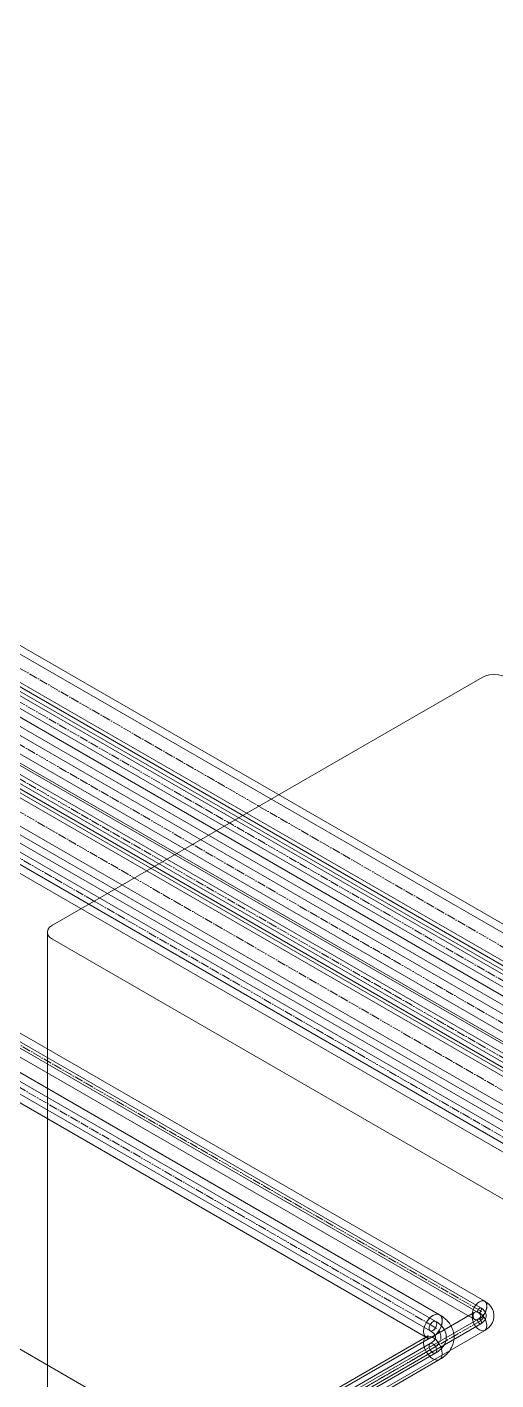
# Model space of a CAD drawing. Header units: millimetres. Extents: x -88595 to 880822, y -1054509 to -148035.
# Drawn here: x 392059 to 392607, y -311780 to -310198 of the extents above; entities that cross this region are included whole.
import ezdxf

# ---------------------------------------------------------------- set-up
doc = ezdxf.new("R2010")
doc.units = ezdxf.units.MM
doc.linetypes.add('$12$ADSK_Осевая', pattern=[14, 10, -2, 0, -2])
doc.linetypes.add('$13$ADSK_Осевая', pattern=[14, 10, -2, 0, -2])
for name, color, linetype, lineweight in [('Изоляция', 7, 'Continuous', 18), ('Оборудование', 7, 'Continuous', 18), ('Трубопровод', 7, 'Continuous', 18), ('Трубопроводы', 7, 'Continuous', 18)]:
    doc.layers.add(name, color=color, linetype=linetype, lineweight=lineweight)

# ---------------------------------------------------------------- blocks, each defined once
blk = doc.blocks.new('$0$ADSK_Наружный блок кондиционера сплит-системы1 - AV16IMVEV-4475072-В_ОВ3_4')
at = {"layer": 'Оборудование'}
for p, q in [((20142.1, 12931.6), (19640, 12641.8)), ((19634.2, 12633.6), (19634.2, 11261.9)), ((19640, 12625.4), (20304.7, 12241.7))]:
    blk.add_line(p, q, dxfattribs=at)
for points in [[(20170.3, 12931.6, 0), (20166.2, 12933.5, 0), (20161.4, 12934.6, 0), (20156.2, 12935, 0), (20151, 12934.6, 0), (20146.2, 12933.5, 0), (20142.1, 12931.6, 0)], [(19640, 12641.8, 0), (19636.8, 12639.4, 0), (19634.8, 12636.6, 0), (19634.2, 12633.6, 0), (19634.8, 12630.6, 0), (19636.8, 12627.8, 0), (19640, 12625.4, 0)]]:
    blk.add_polyline3d(points, dxfattribs=at)
blk = doc.blocks.new('$0$ADSK_Наружный блок кондиционера сплит-системы1 - AS18TL5HRA-A-4475071-В_ОВ3_4')
at = {"layer": 'Оборудование'}
blk.add_line((18954.1, 12520.1), (18416.7, 12830.3), dxfattribs=at)
blk = doc.blocks.new('$0$ADSK_МедьПайка_Отвод-гнутая труба - Отвод _гнутая труба_-V40-В_ОВ3_4')
at = {"layer": 'Трубопроводы', "color": 190, "true_color": 0x8000ff}
for points in [[(-8179.7, 9171.6, 0), (-8179.7, 9172.3, 0), (-8179.4, 9173, 0), (-8179.1, 9173.8, 0), (-8178.6, 9174.5, 0), (-8178.1, 9175, 0), (-8177.5, 9175.5, 0), (-8176.9, 9175.7, 0), (-8176.4, 9175.8, 0), (-8175.9, 9175.6, 0), (-8175.6, 9175.3, 0), (-8175.3, 9174.8, 0), (-8175.3, 9174.2, 0)], [(-8175.3, 9174.2, 0), (-8175.3, 9173.4, 0), (-8175.6, 9172.7, 0), (-8175.9, 9171.9, 0), (-8176.4, 9171.3, 0), (-8176.9, 9170.7, 0), (-8177.5, 9170.3, 0), (-8178.1, 9170, 0), (-8178.6, 9170, 0), (-8179.1, 9170.1, 0), (-8179.4, 9170.4, 0), (-8179.7, 9170.9, 0), (-8179.7, 9171.6, 0)], [(-8175.3, 9158.6, 0), (-8175.3, 9159.3, 0), (-8175.6, 9160.1, 0), (-8175.9, 9160.8, 0), (-8176.4, 9161.5, 0), (-8176.9, 9162.1, 0), (-8177.5, 9162.5, 0), (-8178.1, 9162.7, 0), (-8178.6, 9162.8, 0), (-8179.1, 9162.6, 0), (-8179.4, 9162.3, 0), (-8179.7, 9161.8, 0), (-8179.7, 9161.2, 0)], [(-8179.7, 9161.2, 0), (-8179.7, 9160.5, 0), (-8179.4, 9159.7, 0), (-8179.1, 9159, 0), (-8178.6, 9158.3, 0), (-8178.1, 9157.7, 0), (-8177.5, 9157.3, 0), (-8176.9, 9157.1, 0), (-8176.4, 9157, 0), (-8175.9, 9157.1, 0), (-8175.6, 9157.5, 0), (-8175.3, 9158, 0), (-8175.3, 9158.6, 0)], [(-8176, 9166.4, 0), (-8176, 9166.5, 0), (-8176.1, 9166.7, 0), (-8176.1, 9166.8, 0), (-8176.1, 9167, 0), (-8176.2, 9167.1, 0), (-8176.2, 9167.3, 0), (-8176.3, 9167.5, 0), (-8176.4, 9167.7, 0), (-8176.5, 9167.9, 0), (-8176.7, 9168.1, 0), (-8176.8, 9168.3, 0), (-8177, 9168.5, 0), (-8177.2, 9168.7, 0), (-8177.4, 9168.9, 0), (-8177.7, 9169.1, 0), (-8177.9, 9169.3, 0), (-8178.2, 9169.6, 0), (-8178.5, 9169.8, 0), (-8178.9, 9170, 0), (-8179.1, 9170.1, 0)], [(-8176, 9166.4, 0), (-8176, 9166.2, 0), (-8176.1, 9166.1, 0), (-8176.1, 9165.9, 0), (-8176.1, 9165.8, 0), (-8176.2, 9165.6, 0), (-8176.2, 9165.4, 0), (-8176.3, 9165.3, 0), (-8176.4, 9165.1, 0), (-8176.5, 9164.9, 0), (-8176.7, 9164.7, 0), (-8176.8, 9164.5, 0), (-8177, 9164.3, 0), (-8177.2, 9164.1, 0), (-8177.4, 9163.8, 0), (-8177.7, 9163.6, 0), (-8177.9, 9163.4, 0), (-8178.2, 9163.2, 0), (-8178.5, 9163, 0), (-8178.9, 9162.8, 0), (-8179.1, 9162.6, 0)], [(-8169.7, 9166.4, 0), (-8169.7, 9167, 0), (-8169.8, 9167.5, 0), (-8169.9, 9168.1, 0), (-8170, 9168.7, 0), (-8170.2, 9169.2, 0), (-8170.4, 9169.8, 0), (-8170.6, 9170.3, 0), (-8170.9, 9170.8, 0), (-8171.2, 9171.3, 0), (-8171.5, 9171.8, 0), (-8171.9, 9172.3, 0), (-8172.3, 9172.7, 0), (-8172.7, 9173.2, 0), (-8173.1, 9173.6, 0), (-8173.6, 9174, 0), (-8174.1, 9174.4, 0), (-8174.5, 9174.7, 0), (-8175, 9175.1, 0), (-8175.6, 9175.4, 0), (-8175.9, 9175.6, 0)], [(-8169.7, 9166.4, 0), (-8169.7, 9165.8, 0), (-8169.8, 9165.2, 0), (-8169.9, 9164.6, 0), (-8170, 9164.1, 0), (-8170.2, 9163.5, 0), (-8170.4, 9163, 0), (-8170.6, 9162.4, 0), (-8170.9, 9161.9, 0), (-8171.2, 9161.4, 0), (-8171.5, 9160.9, 0), (-8171.9, 9160.5, 0), (-8172.3, 9160, 0), (-8172.7, 9159.6, 0), (-8173.1, 9159.2, 0), (-8173.6, 9158.8, 0), (-8174.1, 9158.4, 0), (-8174.5, 9158, 0), (-8175, 9157.7, 0), (-8175.6, 9157.3, 0), (-8175.9, 9157.1, 0)]]:
    blk.add_polyline3d(points, dxfattribs=at)
blk = doc.blocks.new('$0$ADSK_МедьПайка_Отвод-гнутая труба - Отвод _гнутая труба_-V35-В_ОВ3_4')
at = {"layer": 'Трубопроводы', "color": 134, "true_color": 0x00a6a6}
for points in [[(1837.8, 496.8, 0), (1837.9, 498.2, 0), (1838.4, 499.7, 0), (1839.1, 501.2, 0), (1840, 502.5, 0), (1841.1, 503.7, 0), (1842.3, 504.5, 0), (1843.4, 505, 0), (1844.5, 505.1, 0), (1845.4, 504.8, 0), (1846.2, 504.2, 0), (1846.6, 503.2, 0), (1846.8, 501.9, 0)], [(1846.8, 501.9, 0), (1846.6, 500.5, 0), (1846.2, 499, 0), (1845.4, 497.5, 0), (1844.5, 496.2, 0), (1843.4, 495, 0), (1842.3, 494.2, 0), (1841.1, 493.7, 0), (1840, 493.6, 0), (1839.1, 493.9, 0), (1838.4, 494.5, 0), (1837.9, 495.5, 0), (1837.8, 496.8, 0)], [(1845.2, 486.4, 0), (1845.2, 486.7, 0), (1845.2, 487, 0), (1845.1, 487.3, 0), (1845, 487.6, 0), (1844.9, 487.9, 0), (1844.8, 488.3, 0), (1844.6, 488.6, 0), (1844.4, 489, 0), (1844.2, 489.4, 0), (1843.9, 489.8, 0), (1843.6, 490.2, 0), (1843.3, 490.6, 0), (1842.9, 491, 0), (1842.4, 491.5, 0), (1841.9, 491.9, 0), (1841.4, 492.3, 0), (1840.8, 492.7, 0), (1840.2, 493.2, 0), (1839.5, 493.6, 0), (1839.1, 493.9, 0)], [(1857.9, 486.4, 0), (1857.9, 487.6, 0), (1857.8, 488.7, 0), (1857.6, 489.9, 0), (1857.3, 491, 0), (1856.9, 492.1, 0), (1856.5, 493.2, 0), (1856, 494.3, 0), (1855.5, 495.3, 0), (1854.8, 496.3, 0), (1854.2, 497.3, 0), (1853.5, 498.2, 0), (1852.7, 499.1, 0), (1851.9, 500, 0), (1851, 500.8, 0), (1850.1, 501.6, 0), (1849.2, 502.4, 0), (1848.2, 503.1, 0), (1847.2, 503.8, 0), (1846.1, 504.4, 0), (1845.4, 504.8, 0)], [(1846.8, 470.8, 0), (1846.6, 472.3, 0), (1846.2, 473.8, 0), (1845.4, 475.3, 0), (1844.5, 476.6, 0), (1843.4, 477.8, 0), (1842.3, 478.6, 0), (1841.1, 479.1, 0), (1840, 479.2, 0), (1839.1, 478.9, 0), (1838.4, 478.3, 0), (1837.9, 477.3, 0), (1837.8, 476, 0)], [(1837.8, 476, 0), (1837.9, 474.6, 0), (1838.4, 473.1, 0), (1839.1, 471.6, 0), (1840, 470.2, 0), (1841.1, 469.1, 0), (1842.3, 468.2, 0), (1843.4, 467.7, 0), (1844.5, 467.6, 0), (1845.4, 467.9, 0), (1846.2, 468.6, 0), (1846.6, 469.6, 0), (1846.8, 470.8, 0)], [(1845.2, 486.4, 0), (1845.2, 486.1, 0), (1845.2, 485.8, 0), (1845.1, 485.5, 0), (1845, 485.2, 0), (1844.9, 484.9, 0), (1844.8, 484.5, 0), (1844.6, 484.2, 0), (1844.4, 483.8, 0), (1844.2, 483.4, 0), (1843.9, 483, 0), (1843.6, 482.6, 0), (1843.3, 482.2, 0), (1842.9, 481.8, 0), (1842.4, 481.3, 0), (1841.9, 480.9, 0), (1841.4, 480.5, 0), (1840.8, 480, 0), (1840.2, 479.6, 0), (1839.5, 479.2, 0), (1839.1, 478.9, 0)], [(1857.9, 486.4, 0), (1857.9, 485.2, 0), (1857.8, 484.1, 0), (1857.6, 482.9, 0), (1857.3, 481.8, 0), (1856.9, 480.6, 0), (1856.5, 479.6, 0), (1856, 478.5, 0), (1855.5, 477.5, 0), (1854.8, 476.5, 0), (1854.2, 475.5, 0), (1853.5, 474.6, 0), (1852.7, 473.7, 0), (1851.9, 472.8, 0), (1851, 472, 0), (1850.1, 471.2, 0), (1849.2, 470.4, 0), (1848.2, 469.7, 0), (1847.2, 469, 0), (1846.1, 468.3, 0), (1845.4, 467.9, 0)]]:
    blk.add_polyline3d(points, dxfattribs=at)

msp = doc.modelspace()

# ---------------------------------------------------------------- linework, layer by layer
at = {"layer": 'Изоляция', "color": 134, "true_color": 0x00a6a6}
for p, q in [((395525.6, -312927.3), (387423.1, -308249.3)), ((387409.4, -308295.2), (395502.3, -312967.6)), ((394605.6, -312491), (387408.1, -308335.5)), ((387397.2, -308372), (394587, -312523.1)), ((393701, -312041.8), (387413.1, -308411.5)), ((387413.1, -308465.3), (393654.5, -312068.7)), ((392541.1, -311703.9), (387160.1, -308597.1)), ((387144.7, -308623.7), (392525.7, -311730.4)), ((392525.7, -311729.8), (392219.5, -311906.6)), ((392234.8, -311933.2), (392541.1, -311756.4))]:
    msp.add_line(p, q, dxfattribs=at)
at = {"layer": 'Изоляция', "color": 190, "true_color": 0x8000ff}
for p, q in [((395470.9, -312944.4), (387442.1, -308309)), ((387426.8, -308335.6), (395455.6, -312971)), ((393622, -312059.6), (387478.2, -308512.5)), ((387462.8, -308539.1), (393606.6, -312086.2)), ((394555.5, -312507.8), (387705.6, -308553)), ((392593.9, -311688.1), (387206.3, -308577.6)), ((387691.9, -308576.9), (394541.8, -312531.6)), ((387194.1, -308598.7), (392581.7, -311709.2)), ((392581.7, -311701.1), (392208.9, -311916.4)), ((392221, -311937.5), (392593.9, -311722.2))]:
    msp.add_line(p, q, dxfattribs=at)
for points in [[(392587.8, -311688.7, 0), (392585.6, -311690.4, 0), (392583.5, -311692.6, 0), (392581.7, -311695.2, 0), (392580.4, -311698, 0), (392579.5, -311700.9, 0), (392579.2, -311703.7, 0)], [(392579.2, -311703.7, 0), (392579.4, -311701.3, 0), (392580.1, -311698.8, 0), (392581.1, -311696.4, 0), (392582.5, -311694, 0), (392584.1, -311691.9, 0), (392585.9, -311690.1, 0), (392587.8, -311688.7, 0)], [(392596.4, -311693.7, 0), (392596.1, -311691.3, 0), (392595.3, -311689.4, 0), (392593.9, -311688.1, 0), (392592.1, -311687.6, 0), (392590.1, -311687.8, 0), (392587.8, -311688.7, 0)], [(392587.8, -311688.7, 0), (392589.7, -311687.9, 0), (392591.6, -311687.6, 0), (392593.2, -311687.8, 0), (392594.6, -311688.6, 0), (392595.6, -311689.9, 0), (392596.2, -311691.6, 0), (392596.4, -311693.7, 0)], [(392587.8, -311708.6, 0), (392590.1, -311707, 0), (392592.1, -311704.8, 0), (392593.9, -311702.2, 0), (392595.3, -311699.3, 0), (392596.1, -311696.5, 0), (392596.4, -311693.7, 0)], [(392596.4, -311693.7, 0), (392596.2, -311696.1, 0), (392595.6, -311698.5, 0), (392594.6, -311701, 0), (392593.2, -311703.4, 0), (392591.6, -311705.5, 0), (392589.7, -311707.3, 0), (392587.8, -311708.6, 0)], [(392604.6, -311705.2, 0), (392604.6, -311704, 0), (392604.5, -311702.8, 0), (392604.3, -311701.6, 0), (392604, -311700.4, 0), (392603.6, -311699.3, 0), (392603.2, -311698.2, 0), (392602.8, -311697.2, 0), (392602.2, -311696.2, 0), (392601.7, -311695.3, 0), (392601, -311694.4, 0), (392600.4, -311693.6, 0), (392599.7, -311692.8, 0), (392599, -311692, 0), (392598.3, -311691.3, 0), (392597.6, -311690.7, 0), (392596.8, -311690.1, 0), (392596, -311689.5, 0), (392595.2, -311689, 0), (392594.4, -311688.4, 0), (392593.9, -311688.1, 0)], [(392579.2, -311706.7, 0), (392579.5, -311704.3, 0), (392580.4, -311702.4, 0), (392581.7, -311701.1, 0), (392583.5, -311700.6, 0), (392585.6, -311700.8, 0), (392587.8, -311701.7, 0)], [(392587.8, -311701.7, 0), (392585.6, -311700.8, 0), (392583.5, -311700.6, 0), (392581.7, -311701.1, 0), (392580.4, -311702.4, 0), (392579.5, -311704.3, 0), (392579.2, -311706.7, 0)], [(392579.2, -311703.7, 0), (392579.5, -311706.1, 0), (392580.4, -311708, 0), (392581.7, -311709.2, 0), (392583.5, -311709.8, 0), (392585.6, -311709.6, 0), (392587.8, -311708.6, 0)], [(392587.8, -311708.6, 0), (392585.9, -311709.5, 0), (392584.1, -311709.8, 0), (392582.5, -311709.6, 0), (392581.1, -311708.8, 0), (392580.1, -311707.5, 0), (392579.4, -311705.7, 0), (392579.2, -311703.7, 0)], [(392587.8, -311721.6, 0), (392585.6, -311720, 0), (392583.5, -311717.8, 0), (392581.7, -311715.2, 0), (392580.4, -311712.3, 0), (392579.5, -311709.4, 0), (392579.2, -311706.7, 0)], [(392579.2, -311706.7, 0), (392579.5, -311709.4, 0), (392580.4, -311712.3, 0), (392581.7, -311715.2, 0), (392583.5, -311717.8, 0), (392585.6, -311720, 0), (392587.8, -311721.6, 0)], [(392580.3, -311705.2, 0), (392580.3, -311704.7, 0), (392580.4, -311704.2, 0), (392580.4, -311703.8, 0), (392580.5, -311703.3, 0), (392580.7, -311703, 0), (392580.8, -311702.6, 0), (392581, -311702.3, 0), (392581.1, -311702, 0), (392581.3, -311701.7, 0), (392581.4, -311701.5, 0), (392581.5, -311701.4, 0), (392581.6, -311701.2, 0), (392581.7, -311701.1, 0), (392581.8, -311701.1, 0), (392581.8, -311701, 0), (392581.9, -311701, 0), (392581.9, -311701, 0)], [(392580.3, -311705.2, 0), (392580.3, -311705.6, 0), (392580.4, -311706.1, 0), (392580.4, -311706.6, 0), (392580.5, -311707, 0), (392580.7, -311707.4, 0), (392580.8, -311707.7, 0), (392581, -311708.1, 0), (392581.1, -311708.3, 0), (392581.3, -311708.6, 0), (392581.4, -311708.8, 0), (392581.5, -311709, 0), (392581.6, -311709.1, 0), (392581.7, -311709.2, 0), (392581.8, -311709.3, 0), (392581.8, -311709.3, 0), (392581.9, -311709.3, 0), (392581.9, -311709.3, 0)], [(392581.9, -311701, 0), (392581.9, -311701, 0), (392581.8, -311701, 0), (392581.8, -311701.1, 0), (392581.7, -311701.1, 0)], [(392581.9, -311709.3, 0), (392581.9, -311709.3, 0), (392581.8, -311709.3, 0), (392581.8, -311709.2, 0), (392581.7, -311709.2, 0)], [(392587.8, -311701.7, 0), (392590.1, -311703.3, 0), (392592.1, -311705.5, 0), (392593.9, -311708.1, 0), (392595.3, -311711, 0), (392596.1, -311713.9, 0), (392596.4, -311716.6, 0)], [(392596.4, -311716.6, 0), (392596.1, -311713.9, 0), (392595.3, -311711, 0), (392593.9, -311708.1, 0), (392592.1, -311705.5, 0), (392590.1, -311703.3, 0), (392587.8, -311701.7, 0)], [(392604.6, -311705.2, 0), (392604.6, -311706.4, 0), (392604.5, -311707.6, 0), (392604.3, -311708.8, 0), (392604, -311709.9, 0), (392603.6, -311711, 0), (392603.2, -311712.1, 0), (392602.8, -311713.1, 0), (392602.2, -311714.1, 0), (392601.7, -311715, 0), (392601, -311715.9, 0), (392600.4, -311716.8, 0), (392599.7, -311717.5, 0), (392599, -311718.3, 0), (392598.3, -311719, 0), (392597.6, -311719.6, 0), (392596.8, -311720.3, 0), (392596, -311720.8, 0), (392595.2, -311721.4, 0), (392594.4, -311721.9, 0), (392593.9, -311722.2, 0)], [(392596.4, -311716.6, 0), (392596.1, -311719, 0), (392595.3, -311720.9, 0), (392593.9, -311722.2, 0), (392592.1, -311722.7, 0), (392590.1, -311722.5, 0), (392587.8, -311721.6, 0)], [(392587.8, -311721.6, 0), (392590.1, -311722.5, 0), (392592.1, -311722.7, 0), (392593.9, -311722.2, 0), (392595.3, -311720.9, 0), (392596.1, -311719, 0), (392596.4, -311716.6, 0)]]:
    msp.add_polyline3d(points, dxfattribs=at)
at = {"layer": 'Изоляция', "color": 134, "true_color": 0x00a6a6}
for points in [[(392533.4, -311704.6, 0), (392530.6, -311706.7, 0), (392528, -311709.4, 0), (392525.7, -311712.7, 0), (392524, -311716.3, 0), (392522.9, -311720, 0), (392522.5, -311723.4, 0)], [(392522.5, -311723.4, 0), (392522.8, -311720.5, 0), (392523.6, -311717.4, 0), (392524.9, -311714.2, 0), (392526.6, -311711.3, 0), (392528.7, -311708.6, 0), (392531, -311706.3, 0), (392533.4, -311704.6, 0)], [(392533.4, -311704.6, 0), (392535.8, -311703.5, 0), (392538.1, -311703.1, 0), (392540.2, -311703.4, 0), (392541.9, -311704.4, 0), (392543.2, -311706.1, 0), (392544, -311708.2, 0), (392544.2, -311710.9, 0)], [(392544.2, -311710.9, 0), (392543.9, -311707.8, 0), (392542.8, -311705.5, 0), (392541.1, -311703.9, 0), (392538.8, -311703.2, 0), (392536.2, -311703.4, 0), (392533.4, -311704.6, 0)], [(392533.4, -311729.7, 0), (392536.2, -311727.6, 0), (392538.8, -311724.9, 0), (392541.1, -311721.6, 0), (392542.8, -311718, 0), (392543.9, -311714.3, 0), (392544.2, -311710.9, 0)], [(392544.2, -311710.9, 0), (392544, -311713.8, 0), (392543.2, -311716.9, 0), (392541.9, -311720.1, 0), (392540.2, -311723, 0), (392538.1, -311725.7, 0), (392535.8, -311728, 0), (392533.4, -311729.7, 0)], [(392558, -311730.1, 0), (392558, -311728.3, 0), (392557.8, -311726.5, 0), (392557.5, -311724.8, 0), (392557.1, -311723.1, 0), (392556.5, -311721.4, 0), (392555.9, -311719.8, 0), (392555.2, -311718.2, 0), (392554.4, -311716.7, 0), (392553.5, -311715.3, 0), (392552.6, -311713.9, 0), (392551.6, -311712.6, 0), (392550.5, -311711.4, 0), (392549.4, -311710.2, 0), (392548.2, -311709.1, 0), (392547, -311708, 0), (392545.8, -311707, 0), (392544.5, -311706.1, 0), (392543.3, -311705.2, 0), (392541.9, -311704.4, 0), (392541.1, -311703.9, 0)], [(392522.5, -311723.4, 0), (392522.9, -311726.4, 0), (392524, -311728.8, 0), (392525.7, -311730.4, 0), (392528, -311731.1, 0), (392530.6, -311730.9, 0), (392533.4, -311729.7, 0)], [(392533.4, -311729.7, 0), (392531, -311730.8, 0), (392528.7, -311731.2, 0), (392526.6, -311730.9, 0), (392524.9, -311729.9, 0), (392523.6, -311728.2, 0), (392522.8, -311726, 0), (392522.5, -311723.4, 0)], [(392522.5, -311736.8, 0), (392522.9, -311733.8, 0), (392524, -311731.4, 0), (392525.7, -311729.8, 0), (392528, -311729.1, 0), (392530.6, -311729.3, 0), (392533.4, -311730.5, 0)], [(392533.4, -311730.5, 0), (392530.6, -311729.3, 0), (392528, -311729.1, 0), (392525.7, -311729.8, 0), (392524, -311731.4, 0), (392522.9, -311733.8, 0), (392522.5, -311736.8, 0)], [(392527.8, -311728.2, 0), (392527.8, -311728.2, 0), (392527.7, -311728.3, 0), (392527.6, -311728.4, 0), (392527.5, -311728.5, 0), (392527.3, -311728.7, 0), (392527.1, -311728.8, 0), (392526.8, -311729.1, 0), (392526.5, -311729.3, 0), (392526.1, -311729.5, 0), (392525.7, -311729.8, 0), (392525.7, -311729.8, 0)], [(392527.3, -311730.1, 0), (392527.4, -311729.8, 0), (392527.4, -311729.5, 0), (392527.4, -311729.2, 0), (392527.5, -311728.9, 0), (392527.6, -311728.7, 0), (392527.6, -311728.5, 0), (392527.7, -311728.3, 0), (392527.8, -311728.2, 0), (392527.8, -311728.2, 0), (392527.8, -311728.2, 0)], [(392527.3, -311730.1, 0), (392527.4, -311730.4, 0), (392527.4, -311730.8, 0), (392527.4, -311731.1, 0), (392527.5, -311731.3, 0), (392527.6, -311731.6, 0), (392527.6, -311731.7, 0), (392527.7, -311731.9, 0), (392527.8, -311732, 0), (392527.8, -311732, 0), (392527.8, -311732, 0)], [(392558, -311730.1, 0), (392558, -311731.9, 0), (392557.8, -311733.7, 0), (392557.5, -311735.4, 0), (392557.1, -311737.2, 0), (392556.5, -311738.8, 0), (392555.9, -311740.5, 0), (392555.2, -311742, 0), (392554.4, -311743.5, 0), (392553.5, -311744.9, 0), (392552.6, -311746.3, 0), (392551.6, -311747.6, 0), (392550.5, -311748.9, 0), (392549.4, -311750, 0), (392548.2, -311751.1, 0), (392547, -311752.2, 0), (392545.8, -311753.2, 0), (392544.5, -311754.1, 0), (392543.3, -311755, 0), (392541.9, -311755.9, 0), (392541.1, -311756.4, 0)], [(392533.4, -311755.6, 0), (392530.6, -311753.6, 0), (392528, -311750.8, 0), (392525.7, -311747.5, 0), (392524, -311743.9, 0), (392522.9, -311740.3, 0), (392522.5, -311736.8, 0)], [(392522.5, -311736.8, 0), (392522.9, -311740.3, 0), (392524, -311743.9, 0), (392525.7, -311747.5, 0), (392528, -311750.8, 0), (392530.6, -311753.6, 0), (392533.4, -311755.6, 0)], [(392527.8, -311732, 0), (392527.8, -311732, 0), (392527.7, -311732, 0), (392527.6, -311731.9, 0), (392527.5, -311731.7, 0), (392527.3, -311731.6, 0), (392527.1, -311731.4, 0), (392526.8, -311731.2, 0), (392526.5, -311730.9, 0), (392526.1, -311730.7, 0), (392525.7, -311730.4, 0), (392525.7, -311730.4, 0)], [(392533.4, -311730.5, 0), (392536.2, -311732.6, 0), (392538.8, -311735.3, 0), (392541.1, -311738.6, 0), (392542.8, -311742.2, 0), (392543.9, -311745.9, 0), (392544.2, -311749.3, 0)], [(392544.2, -311749.3, 0), (392543.9, -311745.9, 0), (392542.8, -311742.2, 0), (392541.1, -311738.6, 0), (392538.8, -311735.3, 0), (392536.2, -311732.6, 0), (392533.4, -311730.5, 0)], [(392544.2, -311749.3, 0), (392543.9, -311752.4, 0), (392542.8, -311754.8, 0), (392541.1, -311756.4, 0), (392538.8, -311757.1, 0), (392536.2, -311756.8, 0), (392533.4, -311755.6, 0)], [(392533.4, -311755.6, 0), (392536.2, -311756.8, 0), (392538.8, -311757.1, 0), (392541.1, -311756.4, 0), (392542.8, -311754.8, 0), (392543.9, -311752.4, 0), (392544.2, -311749.3, 0)]]:
    msp.add_polyline3d(points, dxfattribs=at)
at = {"layer": 'Трубопровод', "color": 134, "true_color": 0x00a6a6}
for p, q in [((395521.1, -312935.1), (387431.9, -308264.8)), ((387417.6, -308289.5), (395506.8, -312959.8)), ((394601.1, -312498.8), (387413.1, -308348.8)), ((387403.5, -308365.3), (394591.5, -312515.3)), ((393662.3, -312029.8), (387442.9, -308439.1)), ((387428.6, -308463.8), (393648, -312054.6)), ((392536.6, -311711.6), (387155.6, -308604.9)), ((387149.2, -308615.9), (392530.2, -311722.6)), ((392530.2, -311737.6), (392224, -311914.4)), ((392230.3, -311925.4), (392536.6, -311748.6))]:
    msp.add_line(p, q, dxfattribs=at)
at = {"layer": 'Трубопровод', "color": 134, "linetype": '$12$ADSK_Осевая', "true_color": 0x00a6a6}
for p, q in [((395513.9, -312947.4), (387424.7, -308277.1)), ((395513.9, -312947.4), (387424.7, -308277.1)), ((394596.3, -312507), (387408.3, -308357)), ((394596.3, -312507), (387408.3, -308357)), ((393655.1, -312042.2), (387435.8, -308451.4)), ((393655.1, -312042.2), (387435.8, -308451.4)), ((392533.4, -311717.1), (387152.4, -308610.4)), ((392533.4, -311717.1), (387152.4, -308610.4)), ((392533.4, -311743.1), (392227.1, -311919.9)), ((392533.4, -311743.1), (392227.1, -311919.9))]:
    msp.add_line(p, q, dxfattribs=at)
at = {"layer": 'Трубопровод', "color": 190, "true_color": 0x8000ff}
for p, q in [((387431.3, -308327.8), (395460.1, -312963.2)), ((395466.4, -312952.2), (387437.6, -308316.8)), ((387467.3, -308531.3), (393611.1, -312078.4)), ((393617.5, -312067.4), (387473.7, -308520.3)), ((394551, -312515.6), (387701.1, -308560.8)), ((387696.4, -308569.1), (394546.3, -312523.9)), ((387198.6, -308590.9), (392586.2, -311701.4)), ((392589.4, -311695.9), (387201.8, -308585.4)), ((392586.2, -311708.9), (392213.4, -311924.2)), ((392216.5, -311929.7), (392589.4, -311714.4))]:
    msp.add_line(p, q, dxfattribs=at)
at = {"layer": 'Трубопровод', "color": 190, "linetype": '$12$ADSK_Осевая', "true_color": 0x8000ff}
for p, q in [((395463.2, -312957.7), (387434.5, -308322.3)), ((395463.2, -312957.7), (387434.5, -308322.3)), ((393614.3, -312072.9), (387470.5, -308525.8)), ((393614.3, -312072.9), (387470.5, -308525.8)), ((394548.6, -312519.7), (387698.7, -308564.9)), ((394548.6, -312519.7), (387698.7, -308564.9)), ((392587.8, -311698.7), (387200.2, -308588.1)), ((392587.8, -311698.7), (387200.2, -308588.1)), ((392587.8, -311711.6), (392214.9, -311926.9)), ((392587.8, -311711.6), (392214.9, -311926.9))]:
    msp.add_line(p, q, dxfattribs=at)
at = {"layer": 'Трубопровод', "color": 190, "true_color": 0x8000ff}
for points in [[(392587.8, -311696.1, 0), (392587.2, -311696.5, 0), (392586.7, -311697.1, 0), (392586.2, -311697.8, 0), (392585.9, -311698.5, 0), (392585.7, -311699.3, 0), (392585.6, -311700, 0)], [(392590.1, -311697.4, 0), (392590, -311696.8, 0), (392589.8, -311696.3, 0), (392589.4, -311695.9, 0), (392588.9, -311695.8, 0), (392588.4, -311695.8, 0), (392587.8, -311696.1, 0)], [(392587.8, -311701.3, 0), (392588.4, -311700.9, 0), (392588.9, -311700.3, 0), (392589.4, -311699.6, 0), (392589.8, -311698.9, 0), (392590, -311698.1, 0), (392590.1, -311697.4, 0)], [(392585.6, -311700, 0), (392585.7, -311700.6, 0), (392585.9, -311701.1, 0), (392586.2, -311701.4, 0), (392586.7, -311701.6, 0), (392587.2, -311701.5, 0), (392587.8, -311701.3, 0)], [(392585.6, -311710.3, 0), (392585.7, -311709.7, 0), (392585.9, -311709.2, 0), (392586.2, -311708.9, 0), (392586.7, -311708.8, 0), (392587.2, -311708.8, 0), (392587.8, -311709.1, 0)], [(392587.8, -311714.2, 0), (392587.2, -311713.8, 0), (392586.7, -311713.2, 0), (392586.2, -311712.6, 0), (392585.9, -311711.8, 0), (392585.7, -311711.1, 0), (392585.6, -311710.3, 0)], [(392587.8, -311709.1, 0), (392588.4, -311709.5, 0), (392588.9, -311710, 0), (392589.4, -311710.7, 0), (392589.8, -311711.5, 0), (392590, -311712.2, 0), (392590.1, -311712.9, 0)], [(392590.1, -311712.9, 0), (392590, -311713.6, 0), (392589.8, -311714.1, 0), (392589.4, -311714.4, 0), (392588.9, -311714.5, 0), (392588.4, -311714.5, 0), (392587.8, -311714.2, 0)]]:
    msp.add_polyline3d(points, dxfattribs=at)
at = {"layer": 'Трубопровод', "color": 134, "true_color": 0x00a6a6}
for points in [[(392533.4, -311712, 0), (392532.2, -311712.8, 0), (392531.1, -311714, 0), (392530.2, -311715.3, 0), (392529.5, -311716.8, 0), (392529.1, -311718.3, 0), (392528.9, -311719.7, 0)], [(392537.9, -311714.6, 0), (392537.7, -311713.3, 0), (392537.3, -311712.3, 0), (392536.6, -311711.6, 0), (392535.6, -311711.4, 0), (392534.6, -311711.5, 0), (392533.4, -311712, 0)], [(392528.9, -311719.7, 0), (392529.1, -311721, 0), (392529.5, -311722, 0), (392530.2, -311722.6, 0), (392531.1, -311722.9, 0), (392532.2, -311722.8, 0), (392533.4, -311722.3, 0)], [(392533.4, -311722.3, 0), (392534.6, -311721.5, 0), (392535.6, -311720.3, 0), (392536.6, -311719, 0), (392537.3, -311717.5, 0), (392537.7, -311716, 0), (392537.9, -311714.6, 0)], [(392528.9, -311740.5, 0), (392529.1, -311739.2, 0), (392529.5, -311738.2, 0), (392530.2, -311737.6, 0), (392531.1, -311737.3, 0), (392532.2, -311737.4, 0), (392533.4, -311737.9, 0)], [(392533.4, -311748.3, 0), (392532.2, -311747.4, 0), (392531.1, -311746.3, 0), (392530.2, -311744.9, 0), (392529.5, -311743.4, 0), (392529.1, -311741.9, 0), (392528.9, -311740.5, 0)], [(392533.4, -311737.9, 0), (392534.6, -311738.7, 0), (392535.6, -311739.9, 0), (392536.6, -311741.2, 0), (392537.3, -311742.7, 0), (392537.7, -311744.2, 0), (392537.9, -311745.7, 0)], [(392537.9, -311745.7, 0), (392537.7, -311746.9, 0), (392537.3, -311747.9, 0), (392536.6, -311748.6, 0), (392535.6, -311748.9, 0), (392534.6, -311748.7, 0), (392533.4, -311748.3, 0)]]:
    msp.add_polyline3d(points, dxfattribs=at)
at = {"layer": 'Трубопроводы', "color": 190, "linetype": '$13$ADSK_Осевая', "true_color": 0x8000ff}
msp.add_ellipse((392576.6, -311705.2), major_axis=(15.9, 0), ratio=0.57735, start_param=5.497787, end_param=7.068583, dxfattribs=at)
at = {"layer": 'Трубопроводы', "color": 134, "linetype": '$13$ADSK_Осевая', "true_color": 0x00a6a6}
msp.add_ellipse((392510.9, -311730.1), major_axis=(31.7, 0), ratio=0.57735, start_param=5.497787, end_param=7.068583, dxfattribs=at)

# ---------------------------------------------------------------- block references
at = {"layer": 'Оборудование'}
for name, p in [('$0$ADSK_Наружный блок кондиционера сплит-системы1 - AV16IMVEV-4475072-В_ОВ3_4', (372448.6, -323890.2)), ('$0$ADSK_Наружный блок кондиционера сплит-системы1 - AS18TL5HRA-A-4475071-В_ОВ3_4', (373297.2, -324380.1))]:
    msp.add_blockref(name, p, dxfattribs=at)
at = {"layer": 'Трубопроводы', "color": 190, "true_color": 0x8000ff}
msp.add_blockref('$0$ADSK_МедьПайка_Отвод-гнутая труба - Отвод _гнутая труба_-V40-В_ОВ3_4', (400765.3, -320871.5), dxfattribs=at)
at = {"layer": 'Трубопроводы', "color": 134, "true_color": 0x00a6a6}
msp.add_blockref('$0$ADSK_МедьПайка_Отвод-гнутая труба - Отвод _гнутая труба_-V35-В_ОВ3_4', (390691.1, -312216.5), dxfattribs=at)

doc.saveas('drawing.dxf')
